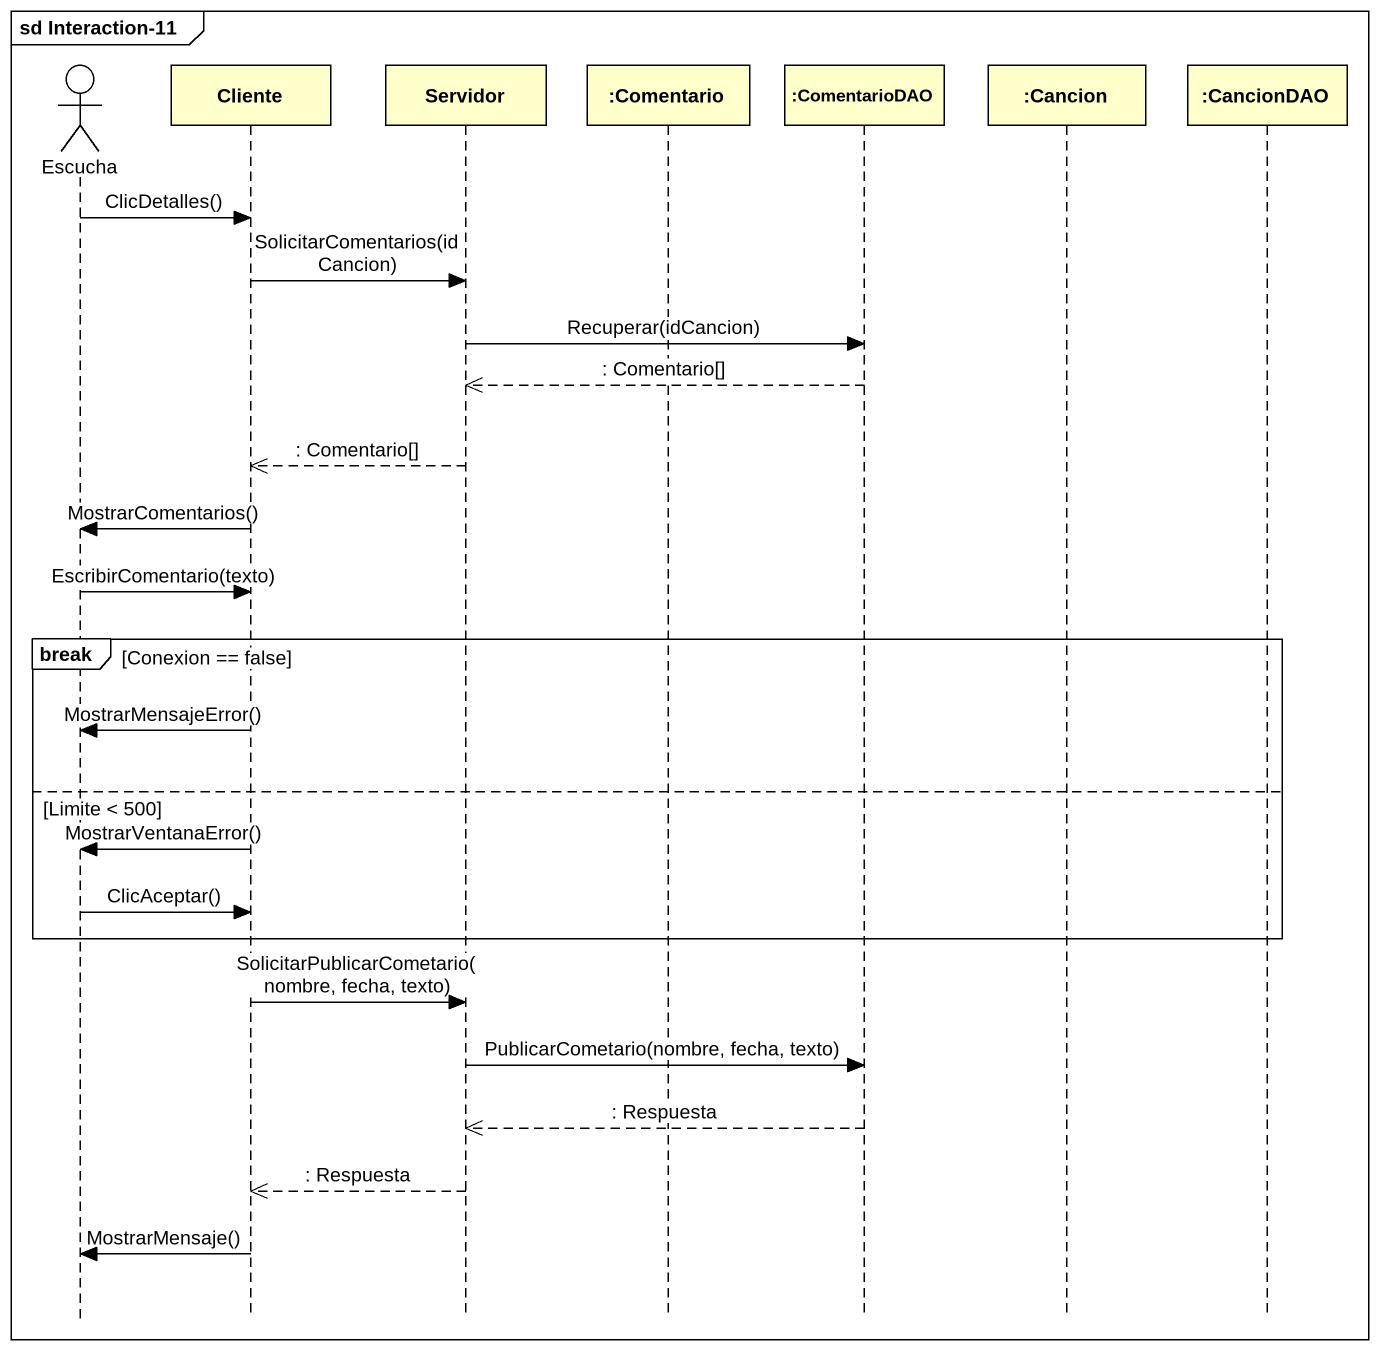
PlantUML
@startuml
mainframe sd Interaction-11
hide footbox
actor Escucha
participant Cliente
participant Servidor
participant ":Comentario" as Comentario
participant ":ComentarioDAO" as ComentarioDAO
participant ":Cancion" as Cancion
participant ":CancionDAO" as CancionDAO

Escucha -> Cliente : ClicDetalles()
Cliente -> Servidor : SolicitarComentarios(idCancion)
Servidor -> ComentarioDAO : Recuperar(idCancion)
ComentarioDAO -->> Servidor : : Comentario[]
Servidor -->> Cliente : : Comentario[]
Cliente -> Escucha : MostrarComentarios()
Escucha -> Cliente : EscribirComentario(texto)
break Conexion == false
  Cliente -> Escucha : MostrarMensajeError()
else Limite < 500
  Cliente -> Escucha : MostrarVentanaError()
  Escucha -> Cliente : ClicAceptar()
end
Cliente -> Servidor : SolicitarPublicarCometario(nombre, fecha, texto)
Servidor -> ComentarioDAO : PublicarCometario(nombre, fecha, texto)
ComentarioDAO -->> Servidor : : Respuesta
Servidor -->> Cliente : : Respuesta
Cliente -> Escucha : MostrarMensaje()
@enduml
